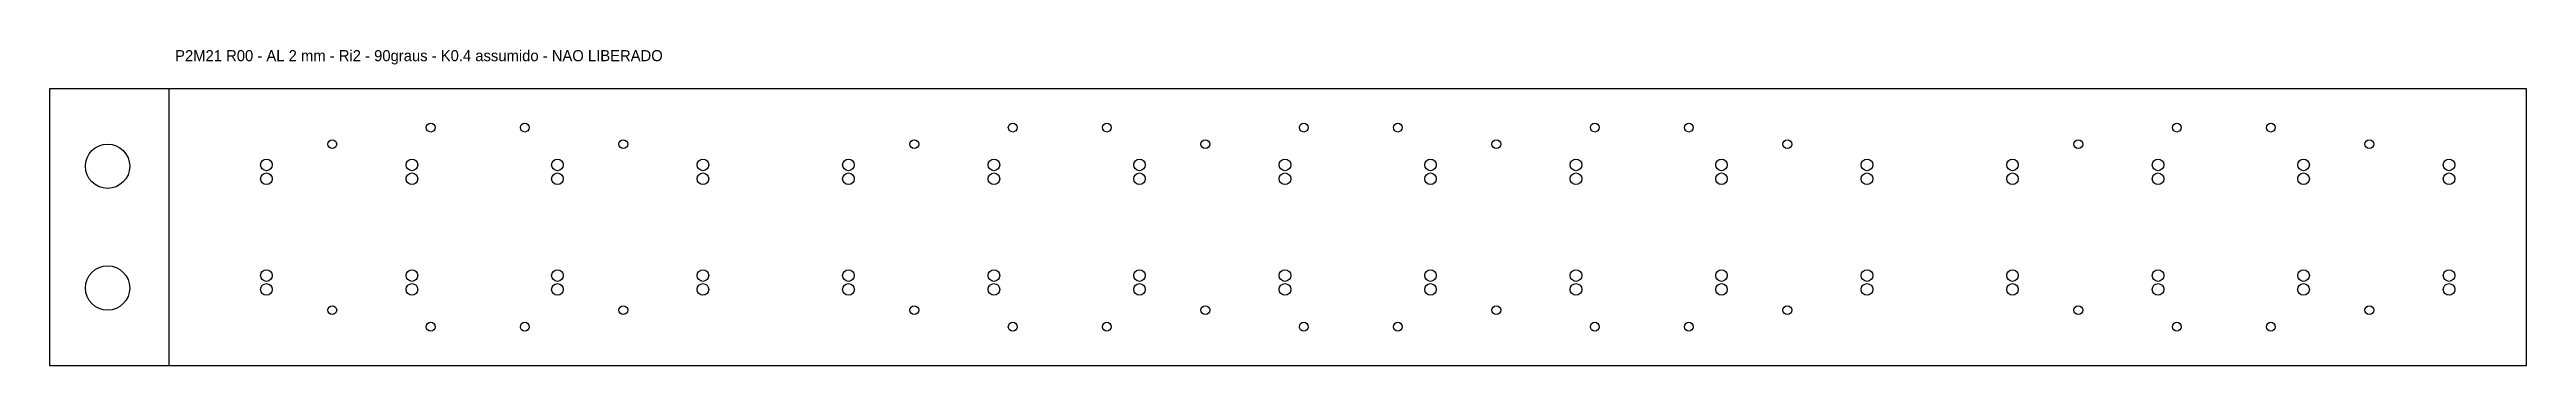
# Model space of a CAD drawing. Header units: millimetres. Extents: x -470 to 425, y -50 to 64.
import ezdxf

# ---------------------------------------------------------------- set-up
doc = ezdxf.new("R2010")
doc.units = ezdxf.units.MM
for name, color, linetype in [('CORTE', 7, 'Continuous'), ('DOBRA', 1, 'Continuous'), ('NOTAS', 3, 'Continuous')]:
    doc.layers.add(name, color=color, linetype=linetype)

msp = doc.modelspace()

# ---------------------------------------------------------------- linework, layer by layer
at = {"layer": 'CORTE'}
msp.add_lwpolyline([(-470.4, -50), (425, -50), (425, 50), (-470.4, 50)], close=True, dxfattribs=at)
for centre, radius in [((-332.6, 36), 1.6), ((-298.6, 36), 1.6), ((-122.2, 36), 1.6), ((-88.2, 36), 1.6), ((-17, 36), 1.6), ((17, 36), 1.6), ((88.2, 36), 1.6), ((122.2, 36), 1.6), ((298.6, 36), 1.6), ((332.6, 36), 1.6), ((-449.4, 22), 8), ((-368.2, 30), 1.6), ((-263, 30), 1.6), ((-157.8, 30), 1.6), ((-52.6, 30), 1.6), ((52.6, 30), 1.6), ((157.8, 30), 1.6), ((263, 30), 1.6), ((368.2, 30), 1.6), ((-391.99, 22.51), 2.1), ((-391.99, 17.49), 2.1), ((-339.39, 22.51), 2.1), ((-339.39, 17.49), 2.1), ((-286.79, 22.51), 2.1), ((-286.79, 17.49), 2.1), ((-234.19, 22.51), 2.1), ((-234.19, 17.49), 2.1), ((-181.59, 22.51), 2.1), ((-181.59, 17.49), 2.1), ((-128.99, 22.51), 2.1), ((-128.99, 17.49), 2.1), ((-76.39, 22.51), 2.1), ((-76.39, 17.49), 2.1), ((-23.79, 22.51), 2.1), ((-23.79, 17.49), 2.1), ((28.81, 22.51), 2.1), ((28.81, 17.49), 2.1), ((81.41, 22.51), 2.1), ((81.41, 17.49), 2.1), ((134.01, 22.51), 2.1), ((134.01, 17.49), 2.1), ((186.61, 22.51), 2.1), ((186.61, 17.49), 2.1), ((239.21, 22.51), 2.1), ((239.21, 17.49), 2.1), ((291.81, 22.51), 2.1), ((291.81, 17.49), 2.1), ((344.41, 22.51), 2.1), ((344.41, 17.49), 2.1), ((397.01, 22.51), 2.1), ((397.01, 17.49), 2.1), ((-449.4, -22), 8), ((-391.99, -17.49), 2.1), ((-339.39, -17.49), 2.1), ((-286.79, -17.49), 2.1), ((-234.19, -17.49), 2.1), ((-181.59, -17.49), 2.1), ((-128.99, -17.49), 2.1), ((-76.39, -17.49), 2.1), ((-23.79, -17.49), 2.1), ((28.81, -17.49), 2.1), ((81.41, -17.49), 2.1), ((134.01, -17.49), 2.1), ((186.61, -17.49), 2.1), ((239.21, -17.49), 2.1), ((291.81, -17.49), 2.1), ((344.41, -17.49), 2.1), ((397.01, -17.49), 2.1), ((-391.99, -22.51), 2.1), ((-339.39, -22.51), 2.1), ((-286.79, -22.51), 2.1), ((-234.19, -22.51), 2.1), ((-181.59, -22.51), 2.1), ((-128.99, -22.51), 2.1), ((-76.39, -22.51), 2.1), ((-23.79, -22.51), 2.1), ((28.81, -22.51), 2.1), ((81.41, -22.51), 2.1), ((134.01, -22.51), 2.1), ((186.61, -22.51), 2.1), ((239.21, -22.51), 2.1), ((291.81, -22.51), 2.1), ((344.41, -22.51), 2.1), ((397.01, -22.51), 2.1), ((-368.2, -30), 1.6), ((-332.6, -36), 1.6), ((-298.6, -36), 1.6), ((-263, -30), 1.6), ((-157.8, -30), 1.6), ((-122.2, -36), 1.6), ((-88.2, -36), 1.6), ((-52.6, -30), 1.6), ((-17, -36), 1.6), ((17, -36), 1.6), ((52.6, -30), 1.6), ((88.2, -36), 1.6), ((122.2, -36), 1.6), ((157.8, -30), 1.6), ((263, -30), 1.6), ((298.6, -36), 1.6), ((332.6, -36), 1.6), ((368.2, -30), 1.6)]:
    msp.add_circle(centre, radius, dxfattribs=at)
at = {"layer": 'DOBRA'}
msp.add_line((-427.2, -50), (-427.2, 50), dxfattribs=at)

# ---------------------------------------------------------------- texts
at = {"layer": 'NOTAS'}
msp.add_text('P2M21 R00 - AL 2 mm - Ri2 - 90graus - K0.4 assumido - NAO LIBERADO', height=4, dxfattribs=at).set_placement((-425, 60))

doc.saveas('drawing.dxf')
